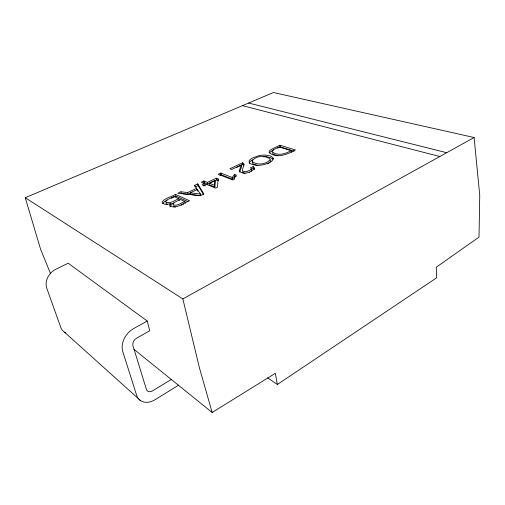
<?xml version="1.0" encoding="UTF-8"?>
<svg xmlns="http://www.w3.org/2000/svg" width="505" height="505" viewBox="0 0 505 505"><rect width="100%" height="100%" fill="white"/><g stroke="black" fill="none" stroke-linecap="round" stroke-linejoin="round"><path stroke-width="0.76" d="M204.746 183.643L201.28 182.217L203.906 180.979L207.385 182.4L216.279 178.196L218.135 178.928L217.459 187.229L215.591 188.125L206.583 184.407L203.932 185.663L202.095 184.899L204.746 183.643L205.131 185.367L203.812 185.991M214.859 187.033L215.294 182.172L214.915 180.455L209.228 183.151L209.613 184.874L214.859 187.033L214.48 185.297L214.915 180.455M239.623 172.11L241.636 166.631L241.302 164.946L231.751 169.453L229.882 168.765L242.596 162.78L244.155 164.226L242.305 170.128L242.836 171.113L244.767 171.624A4.179 1.641 -11.1 0 0 247.008 171.391L250.928 169.611L251.345 168.449L250.385 167.805L253.074 166.682L253.983 167.237L254.501 168.424C251.439 172.401 242.741 175.361 239.193 170.93L241.302 164.946M249.243 163.355L249.539 162.37A11.899 4.602 -10.6 0 1 252.62 159.776M270.011 159.984L270.232 159.315C266.097 154.435 255.719 155.811 252.102 160.874L252.184 161.474C256.963 165.608 265.699 164.377 270.011 159.984L270.529 161.007L269.796 162.364M169.97 206.917L171.144 205.213L170.703 203.452L168.859 203.963A6.23 2.538 -13.8 0 1 164.807 204.26L162.452 203.275L162.162 201.842C165.343 197.771 171.315 197.083 175.456 194.362L189.583 200.794C183.883 202.505 175.765 209.973 169.573 205.661L169.712 204.594L170.703 203.452M252.645 161.909L252.506 163.153L253.504 164.163L257.481 165.444M173.196 205.466L173.499 206.501L175.437 207.031M162.61 203.591L164.302 201.83L167.199 200.207M232.546 179.168L234.964 176.112L234.617 174.402L236.384 175.065L234.522 177.861L234.591 179.168L232.919 179.969L218.185 174.263L220.748 173.057L232.193 177.444L232.546 179.168L221.108 174.755L219.827 175.355M232.193 177.444L234.617 174.402M269.392 153.053L270.44 151.828L273.691 149.941M166.372 202.48L166.05 203.143A4.513 1.843 -13.8 0 0 166.473 203.925L167.553 204.38M251.263 171.321L251.755 170.469L251.13 169.693M267.562 377.822L277.34 384.488L436.686 277.782L436.257 267.233L479.011 237.104L479.75 195.378L474.107 137.518L273.451 92.516L25.25 197.714L40.627 249.35L50.588 273.767M133.863 349.233L212.15 412.484L275.332 373.309L277.34 384.488M178.694 385.088L155.231 399.606A17.7 12.833 -50.6 0 1 136.647 395.32L122.778 351.613A18.174 13.831 -51.1 0 1 133.667 328.578L147.258 321.022L149.707 330.788L136.584 338.192A6.054 4.608 -51.1 0 0 132.985 345.811L146.412 389.393A5.902 4.28 -50.6 0 0 152.579 390.87L171.277 379.444M267.473 163.91L268.868 163.121M25.25 197.714L182.848 298.928L474.107 137.518M181.118 205.27L183.889 203.938M184.849 201.508C181.529 202.442 175.822 207.599 172.634 204.033L174.68 202.265L180.468 199.488L184.849 201.508L185.278 203.275M291 150.623C285.622 153.937 277.352 156.417 272.119 151.645L272.271 150.711L273.42 149.751L279.107 146.968L291 150.623L291.271 152.302M202.985 183.302L204.298 182.684L207.77 184.117L216.645 179.906L218.507 180.645M200.119 195.7L190.587 194.589L190.177 192.853L197.386 189.432L200.447 194.027L200.851 195.782L200.087 194.627M178.839 198.736C174.882 200.043 170.456 204.165 166.025 202.17A4.52 1.837 -13.8 0 1 165.602 201.394L167.111 199.835L174.023 196.514L178.839 198.736L179.269 200.485M194.924 186.478L194.652 185.329L197.758 183.87L203.831 193.952L200.441 195.58L177.741 193.289L180.923 191.786L181.345 193.516L188.056 194.292L190.814 192.986M180.923 191.786L187.639 192.556L196.628 188.302L194.652 185.329M279.915 145.225L271.261 149.417L269.506 150.761L268.995 152.226C276.084 159.309 288.096 154.139 295.406 149.941L279.915 145.225L280.199 146.873L294.2 151.172M171.176 198.314L175.885 196.091L187.885 201.596M195.056 187.046L198.149 185.588L197.758 183.87M236.574 167.452L242.924 164.46L243.972 165.047M277.592 148.098L280.199 146.873M249.281 172.483L249.735 172.274M173.979 202.991L170.621 204.26M251.389 169.225L253.403 168.386L254.779 169.56M245.108 173.335L243.17 172.824L242.646 171.833M190.177 192.853L200.447 194.027M277.851 155.786L273.426 154.334L272.365 152.788M248.618 103.039L446.698 152.706M242.45 105.659L439.83 156.512M234.964 176.112L236.144 176.561M209.228 183.151L214.48 185.297M147.258 321.022L68.194 263.231L56.055 269.102A15.365 12.89 -45.6 0 0 46.851 288.488L60.745 327.297A15.03 12.095 -45.8 0 0 65.738 332.928M273.224 159.245L270.15 157.491L265.497 156.771A10.813 4.179 -10.6 0 0 263.395 156.79M64.627 332.29L140.712 400.749M198.149 185.588L203.42 194.356M212.15 412.484L199.462 367.93L182.848 298.928M175.456 194.362L175.885 196.091M187.639 192.556L188.056 194.292M197.386 189.432L197.79 191.161M196.628 188.302L197.032 190.031M203.906 180.979L204.298 182.684M207.385 182.4L207.77 184.117M216.279 178.196L216.645 179.906M218.135 178.928L218.387 180.07M220.748 173.057L221.108 174.755M242.596 162.78L242.924 164.46M253.074 166.682L253.403 168.386M273.319 158.425C272.479 162.427 267.341 163.355 264.058 164.548A10.712 4.135 -10.6 0 1 257.159 165.324L253.453 164.87L250.278 163.652L249.205 162.642L249.218 160.697A11.912 4.583 -10.6 0 1 252.298 158.103L258.383 155.824A10.826 4.16 -10.6 0 1 265.194 155.098L269.853 155.818L271.677 156.575L273.319 158.425"/></g></svg>
